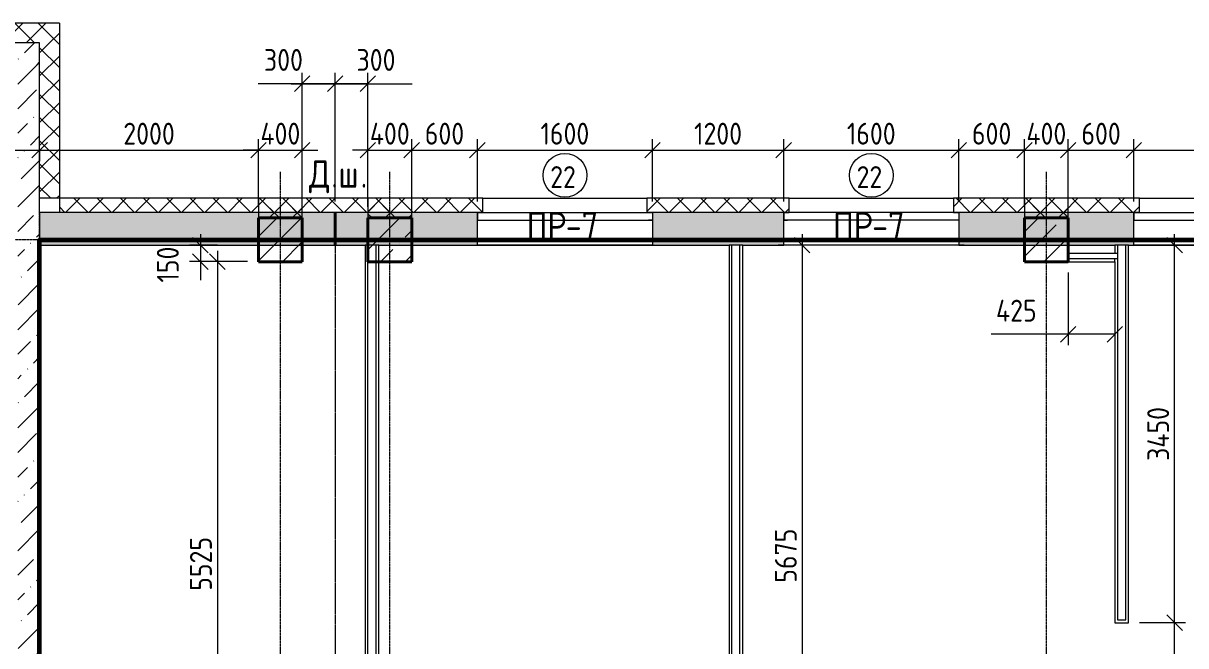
# Model space of a CAD drawing. Header units: millimetres. Extents: x -56773 to 221258, y -262288 to 26541.
# Drawn here: x 12459 to 23083, y -192934 to -187243 of the extents above; entities that cross this region are included whole.
import ezdxf

# ---------------------------------------------------------------- set-up
doc = ezdxf.new("R2010")
doc.units = ezdxf.units.MM
doc.linetypes.add('ADSK_Линия сетки', pattern=[25, 20, -2.5, 0, -2.5])
doc.linetypes.add('ADSK_Штриховая_ш3 п1_5', pattern=[4.5, 3, -1.5])
for name, color, linetype, lineweight in [('3.1 Штукатурка внешн стен для инвесторов', 5, 'Continuous', 60), ('_ Окна', 7, 'Continuous', 18), ('Аннотация', 7, 'Continuous', 20), ('Марки', 7, 'Continuous', 20), ('Марки окон', 7, 'Continuous', 20), ('Несущие колонны', 7, 'Continuous', 18), ('Окна', 7, 'Continuous', 9), ('Оси', 7, 'Continuous', 9), ('Размеры', 7, 'Continuous', 9), ('Стены внутренние', 7, 'Continuous', 18), ('Стены наружные', 7, 'Continuous', 18), ('Стены штриховка', 7, 'Continuous', 9)]:
    doc.layers.add(name, color=color, linetype=linetype, lineweight=lineweight)
doc.layers.add('Линии', color=7, linetype='Continuous', lineweight=9, true_color=0x00a600)
doc.styles.add('GOST Common_2', font='', dxfattribs={"width": 0.9, "height": 250})
doc.styles.add('GOST Common_3', font='', dxfattribs={"width": 0.9, "height": 200})
doc.styles.get('GOST Common_2').set_extended_font_data('GOST Common')
doc.styles.get('GOST Common_3').set_extended_font_data('GOST Common')
doc.dimstyles.new('ADSK_Основной_2_0', dxfattribs={"dimscale": 304.8, "dimtxt": 201.142999, "dimasz": 0.463911, "dimexe": 0.328084, "dimexo": 0.328084, "dimgap": 0.164042, "dimtad": 1, "dimdec": 3, "dimrnd": 0.001, "dimdsep": 46, "dimtxsty": 'GOST Common_3', "dimblk1": 'OBLIQUE', "dimblk2": 'OBLIQUE', "dimsah": 1, "dimcen": 0.09, "dimdle": 0.328084, "dimazin": 2, "dimtfac": 1, "dimtdec": 4, "dimtix": 1, "dimtmove": 0, "dimatfit": 3, "dimfxl": 1, "dimtvp": 1, "dimtolj": 1, "dimtzin": 0, "dimlwd": 20, "dimlwe": 20, "dimarcsym": 2})
doc.dimstyles.new('ADSK_Основной_2_0_1', dxfattribs={"dimscale": 304.8, "dimtxt": 201.142999, "dimasz": 0.463911, "dimexe": 0.328084, "dimexo": 0.328084, "dimgap": 0.164042, "dimtad": 1, "dimdec": 3, "dimrnd": 0.001, "dimdsep": 46, "dimtxsty": 'GOST Common_3', "dimblk1": 'OBLIQUE', "dimblk2": 'OBLIQUE', "dimsah": 1, "dimcen": 0.09, "dimdle": 0.328084, "dimazin": 2, "dimtfac": 1, "dimtdec": 4, "dimtix": 1, "dimtmove": 1, "dimatfit": 3, "dimfxl": 1, "dimtvp": 1, "dimtolj": 1, "dimtzin": 0, "dimlwd": 20, "dimlwe": 20, "dimarcsym": 2})
doc.dimstyles.new('ADSK_Основной_2_0_2', dxfattribs={"dimscale": 304.8, "dimtxt": 201.142999, "dimasz": 0.463911, "dimexe": 0.328084, "dimexo": 0.328084, "dimgap": 0.164042, "dimtad": 1, "dimdec": 3, "dimrnd": 0.001, "dimdsep": 46, "dimtxsty": 'GOST Common_3', "dimblk1": 'OBLIQUE', "dimblk2": 'OBLIQUE', "dimsah": 1, "dimcen": 0.09, "dimdle": 0.328084, "dimazin": 2, "dimtfac": 1, "dimtdec": 4, "dimtix": 1, "dimtmove": 0, "dimatfit": 3, "dimfxl": 1, "dimtvp": 1, "dimtolj": 1, "dimtzin": 0, "dimlwd": 20, "dimlwe": 20, "dimarcsym": 2})
pattern_1 = [(45, (9.36, -198628.46), (-224.5064, 224.5064), []), (45, (233.87, -198628.46), (-224.5064, 224.5064), [396.875, -79.375, 3.353, -76.022])]
pattern_2 = [(45, (9.36, -198628.46), (84.18955, 308.69595), [396.875, -79.375, 3.353, -76.022])]
pattern_3 = [(45, (9.36, -198628.46), (-106.066, 106.066), []), (135, (9.36, -198628.46), (-106.066, -106.066), [])]

# ---------------------------------------------------------------- blocks, each defined once
blk = doc.blocks.new('ADSK_КолоннаЖБ_Прямоугольная - 400x400 мм-1807143-Кладочный план 4-го этажа')
at = {"layer": 'Несущие колонны', "lineweight": 40}
for p, q in [((-200, 200), (200, 200)), ((-200, -200), (-200, 200)), ((200, 200), (200, -200)), ((200, -200), (-200, -200))]:
    blk.add_line(p, q, dxfattribs=at)
blk = doc.blocks.new('ОКНО L03 _2СТ_RS - ОК-5_1600х2000h-3556607-Кладочный план 4-го этажа')
at = {"layer": '_ Окна'}
for p, q in [((-838.1, -79), (761.9, -79)), ((-838.1, -149), (-838.1, -79)), ((-838.1, -79), (-803.1, -79)), ((-818.1, -79), (-38.1, -79)), ((-38.1, -79), (741.9, -79)), ((761.9, -79), (726.9, -79)), ((761.9, -149), (761.9, -79)), ((-838.1, -149), (761.9, -149)), ((-838.1, -149), (-833.1, -149)), ((-818.1, -149), (-38.1, -149)), ((-38.1, -149), (741.9, -149)), ((761.9, -149), (756.9, -149))]:
    blk.add_line(p, q, dxfattribs=at)
at = {"layer": 'Окна'}
blk.add_line((-888.1, 150), (811.9, 150), dxfattribs=at)
blk = doc.blocks.new('ОКНО L03 _2СТ_RS - ОК-5_1600х2000h-3556615-Кладочный план 4-го этажа')
at = {"layer": '_ Окна'}
for p, q in [((-838.1, 149), (761.9, 149)), ((-838.1, 149), (-838.1, 79)), ((-838.1, 149), (-833.1, 149)), ((-818.1, 149), (-38.1, 149)), ((-38.1, 149), (741.9, 149)), ((761.9, 149), (756.9, 149)), ((761.9, 149), (761.9, 79)), ((-838.1, 79), (761.9, 79)), ((-838.1, 79), (-803.1, 79)), ((-818.1, 79), (-38.1, 79)), ((-38.1, 79), (741.9, 79)), ((761.9, 79), (726.9, 79))]:
    blk.add_line(p, q, dxfattribs=at)
at = {"layer": 'Окна'}
blk.add_line((-888.1, -150), (811.9, -150), dxfattribs=at)
blk = doc.blocks.new('_Oblique')
at = {"color": 0, "linetype": 'ByBlock', "lineweight": -2}
blk.add_line((-0.5, -0.5), (0.5, 0.5), dxfattribs=at)
blk = doc.blocks.new('*D5900')
at = {"layer": 'Defpoints', "color": 0, "lineweight": 25, "transparency": 16777216}
for p in [(8809, -188303), (12609, -188303), (12609, -188403)]:
    blk.add_point(p, dxfattribs=at)
at = {"layer": 'Размеры', "color": 0, "lineweight": 20, "transparency": 16777216}
for p, q in [((8709, -188403), (12709, -188403)), ((8809, -188403), (8809, -188503)), ((12609, -188403), (12609, -188503))]:
    blk.add_line(p, q, dxfattribs=at)
at = {"layer": 'Размеры', "color": 0, "lineweight": 20, "transparency": 16777216, "xscale": 141.4, "yscale": 141.4, "zscale": 141.4, "rotation": 180}
blk.add_blockref('_Oblique', (8809, -188403), dxfattribs=at)
at = {"layer": 'Размеры', "color": 0, "lineweight": 20, "transparency": 16777216, "xscale": 141.4, "yscale": 141.4, "zscale": 141.4}
blk.add_blockref('_Oblique', (12609, -188403), dxfattribs=at)
at = {"layer": 'Размеры', "color": 0, "lineweight": 9, "transparency": 16777216, "insert": (10709, -188253), "char_height": 200, "width": 605.47, "attachment_point": 5, "style": 'GOST Common_3'}
blk.add_mtext('\\A1;3800', dxfattribs=at)
blk = doc.blocks.new('*D5901')
at = {"layer": 'Defpoints', "color": 0, "lineweight": 25, "transparency": 16777216}
for p in [(12609, -188303), (14609, -188403), (14609, -189023)]:
    blk.add_point(p, dxfattribs=at)
at = {"layer": 'Размеры', "color": 0, "lineweight": 20, "transparency": 16777216}
for p, q in [((14609, -188923), (14609, -188303)), ((12509, -188403), (14709, -188403)), ((12609, -188403), (12609, -188503))]:
    blk.add_line(p, q, dxfattribs=at)
at = {"layer": 'Размеры', "color": 0, "lineweight": 20, "transparency": 16777216, "xscale": 141.4, "yscale": 141.4, "zscale": 141.4, "rotation": 180}
blk.add_blockref('_Oblique', (12609, -188403), dxfattribs=at)
at = {"layer": 'Размеры', "color": 0, "lineweight": 20, "transparency": 16777216, "xscale": 141.4, "yscale": 141.4, "zscale": 141.4}
blk.add_blockref('_Oblique', (14609, -188403), dxfattribs=at)
at = {"layer": 'Размеры', "color": 0, "lineweight": 9, "transparency": 16777216, "insert": (13609, -188253), "char_height": 200, "width": 605.47, "attachment_point": 5, "style": 'GOST Common_3'}
blk.add_mtext('\\A1;2000', dxfattribs=at)
blk = doc.blocks.new('*D5902')
at = {"layer": 'Defpoints', "color": 0, "lineweight": 25, "transparency": 16777216}
for p in [(15009, -188403), (14609, -189023), (15009, -189023)]:
    blk.add_point(p, dxfattribs=at)
at = {"layer": 'Размеры', "color": 0, "lineweight": 20, "transparency": 16777216}
for p, q in [((14609, -188923), (14609, -188303)), ((15009, -188923), (15009, -188303)), ((14609, -188403), (14468, -188403)), ((14609, -188403), (15009, -188403)), ((15009, -188403), (15151, -188403))]:
    blk.add_line(p, q, dxfattribs=at)
at = {"layer": 'Размеры', "color": 0, "lineweight": 20, "transparency": 16777216, "xscale": 141.4, "yscale": 141.4, "zscale": 141.4}
blk.add_blockref('_Oblique', (14609, -188403), dxfattribs=at)
at = {"layer": 'Размеры', "color": 0, "lineweight": 20, "transparency": 16777216, "xscale": 141.4, "yscale": 141.4, "zscale": 141.4, "rotation": 180}
blk.add_blockref('_Oblique', (15009, -188403), dxfattribs=at)
at = {"layer": 'Размеры', "color": 0, "lineweight": 9, "transparency": 16777216, "insert": (14809, -188253), "char_height": 200, "width": 474.56, "attachment_point": 5, "style": 'GOST Common_3'}
blk.add_mtext('\\A1;400', dxfattribs=at)
blk = doc.blocks.new('*D5903')
at = {"layer": 'Defpoints', "color": 0, "lineweight": 25, "transparency": 16777216}
for p in [(15309, -187796), (15309, -188973), (15009, -189023)]:
    blk.add_point(p, dxfattribs=at)
at = {"layer": 'Размеры', "color": 0, "lineweight": 20, "transparency": 16777216}
for p, q in [((15009, -188923), (15009, -187696)), ((15309, -188873), (15309, -187696)), ((14909, -187796), (15309, -187796)), ((15309, -187796), (16014, -187796))]:
    blk.add_line(p, q, dxfattribs=at)
at = {"layer": 'Размеры', "color": 0, "lineweight": 20, "transparency": 16777216, "xscale": 141.4, "yscale": 141.4, "zscale": 141.4, "rotation": 180}
blk.add_blockref('_Oblique', (15009, -187796), dxfattribs=at)
at = {"layer": 'Размеры', "color": 0, "lineweight": 20, "transparency": 16777216, "xscale": 141.4, "yscale": 141.4, "zscale": 141.4}
blk.add_blockref('_Oblique', (15309, -187796), dxfattribs=at)
at = {"layer": 'Размеры', "color": 0, "lineweight": 9, "transparency": 16777216, "insert": (15505, -187479), "char_height": 200, "width": 454.11, "attachment_point": 1, "line_spacing_factor": 1.022761, "style": 'GOST Common_3'}
blk.add_mtext('\\A1;300', dxfattribs=at)
blk = doc.blocks.new('*D5904')
at = {"layer": 'Defpoints', "color": 0, "lineweight": 25, "transparency": 16777216}
for p in [(15609, -187796), (15309, -188973), (15609, -189023)]:
    blk.add_point(p, dxfattribs=at)
at = {"layer": 'Размеры', "color": 0, "lineweight": 20, "transparency": 16777216}
for p, q in [((15309, -188873), (15309, -187696)), ((15609, -188923), (15609, -187696)), ((15309, -187796), (14605, -187796)), ((15609, -187796), (15209, -187796))]:
    blk.add_line(p, q, dxfattribs=at)
at = {"layer": 'Размеры', "color": 0, "lineweight": 20, "transparency": 16777216, "xscale": 141.4, "yscale": 141.4, "zscale": 141.4, "rotation": 180}
blk.add_blockref('_Oblique', (15309, -187796), dxfattribs=at)
at = {"layer": 'Размеры', "color": 0, "lineweight": 20, "transparency": 16777216, "xscale": 141.4, "yscale": 141.4, "zscale": 141.4}
blk.add_blockref('_Oblique', (15609, -187796), dxfattribs=at)
at = {"layer": 'Размеры', "color": 0, "lineweight": 9, "transparency": 16777216, "insert": (14659, -187479), "char_height": 200, "width": 454.11, "attachment_point": 1, "line_spacing_factor": 1.022761, "style": 'GOST Common_3'}
blk.add_mtext('\\A1;300', dxfattribs=at)
blk = doc.blocks.new('*D5905')
at = {"layer": 'Defpoints', "color": 0, "lineweight": 25, "transparency": 16777216}
for p in [(16009, -188403), (15609, -189023), (16009, -189023)]:
    blk.add_point(p, dxfattribs=at)
at = {"layer": 'Размеры', "color": 0, "lineweight": 20, "transparency": 16777216}
for p, q in [((15609, -188923), (15609, -188303)), ((16009, -188923), (16009, -188303)), ((15609, -188403), (15468, -188403)), ((15609, -188403), (16009, -188403)), ((16009, -188403), (16151, -188403))]:
    blk.add_line(p, q, dxfattribs=at)
at = {"layer": 'Размеры', "color": 0, "lineweight": 20, "transparency": 16777216, "xscale": 141.4, "yscale": 141.4, "zscale": 141.4}
blk.add_blockref('_Oblique', (15609, -188403), dxfattribs=at)
at = {"layer": 'Размеры', "color": 0, "lineweight": 20, "transparency": 16777216, "xscale": 141.4, "yscale": 141.4, "zscale": 141.4, "rotation": 180}
blk.add_blockref('_Oblique', (16009, -188403), dxfattribs=at)
at = {"layer": 'Размеры', "color": 0, "lineweight": 9, "transparency": 16777216, "insert": (15809, -188253), "char_height": 200, "width": 474.56, "attachment_point": 5, "style": 'GOST Common_3'}
blk.add_mtext('\\A1;400', dxfattribs=at)
blk = doc.blocks.new('*D5906')
at = {"layer": 'Defpoints', "color": 0, "lineweight": 25, "transparency": 16777216}
for p in [(16609, -188403), (16609, -188974), (16009, -189023)]:
    blk.add_point(p, dxfattribs=at)
at = {"layer": 'Размеры', "color": 0, "lineweight": 20, "transparency": 16777216}
for p, q in [((16009, -188923), (16009, -188303)), ((16609, -188874), (16609, -188303)), ((15909, -188403), (16709, -188403))]:
    blk.add_line(p, q, dxfattribs=at)
at = {"layer": 'Размеры', "color": 0, "lineweight": 20, "transparency": 16777216, "xscale": 141.4, "yscale": 141.4, "zscale": 141.4, "rotation": 180}
blk.add_blockref('_Oblique', (16009, -188403), dxfattribs=at)
at = {"layer": 'Размеры', "color": 0, "lineweight": 20, "transparency": 16777216, "xscale": 141.4, "yscale": 141.4, "zscale": 141.4}
blk.add_blockref('_Oblique', (16609, -188403), dxfattribs=at)
at = {"layer": 'Размеры', "color": 0, "lineweight": 9, "transparency": 16777216, "insert": (16309, -188253), "char_height": 200, "width": 454.11, "attachment_point": 5, "style": 'GOST Common_3'}
blk.add_mtext('\\A1;600', dxfattribs=at)
blk = doc.blocks.new('*D5907')
at = {"layer": 'Defpoints', "color": 0, "lineweight": 25, "transparency": 16777216}
for p in [(18209, -188403), (16609, -188974), (18209, -188974)]:
    blk.add_point(p, dxfattribs=at)
at = {"layer": 'Размеры', "color": 0, "lineweight": 20, "transparency": 16777216}
for p, q in [((16609, -188874), (16609, -188303)), ((18209, -188874), (18209, -188303)), ((16509, -188403), (18309, -188403))]:
    blk.add_line(p, q, dxfattribs=at)
at = {"layer": 'Размеры', "color": 0, "lineweight": 20, "transparency": 16777216, "xscale": 141.4, "yscale": 141.4, "zscale": 141.4, "rotation": 180}
blk.add_blockref('_Oblique', (16609, -188403), dxfattribs=at)
at = {"layer": 'Размеры', "color": 0, "lineweight": 20, "transparency": 16777216, "xscale": 141.4, "yscale": 141.4, "zscale": 141.4}
blk.add_blockref('_Oblique', (18209, -188403), dxfattribs=at)
at = {"layer": 'Размеры', "color": 0, "lineweight": 9, "transparency": 16777216, "insert": (17409, -188253), "char_height": 200, "width": 560.47, "attachment_point": 5, "style": 'GOST Common_3'}
blk.add_mtext('\\A1;1600', dxfattribs=at)
blk = doc.blocks.new('*D5908')
at = {"layer": 'Defpoints', "color": 0, "lineweight": 25, "transparency": 16777216}
for p in [(19409, -188403), (18209, -188974), (19409, -188974)]:
    blk.add_point(p, dxfattribs=at)
at = {"layer": 'Размеры', "color": 0, "lineweight": 20, "transparency": 16777216}
for p, q in [((18209, -188874), (18209, -188303)), ((19409, -188874), (19409, -188303)), ((18109, -188403), (19509, -188403))]:
    blk.add_line(p, q, dxfattribs=at)
at = {"layer": 'Размеры', "color": 0, "lineweight": 20, "transparency": 16777216, "xscale": 141.4, "yscale": 141.4, "zscale": 141.4, "rotation": 180}
blk.add_blockref('_Oblique', (18209, -188403), dxfattribs=at)
at = {"layer": 'Размеры', "color": 0, "lineweight": 20, "transparency": 16777216, "xscale": 141.4, "yscale": 141.4, "zscale": 141.4}
blk.add_blockref('_Oblique', (19409, -188403), dxfattribs=at)
at = {"layer": 'Размеры', "color": 0, "lineweight": 9, "transparency": 16777216, "insert": (18809, -188253), "char_height": 200, "width": 560.47, "attachment_point": 5, "style": 'GOST Common_3'}
blk.add_mtext('\\A1;1200', dxfattribs=at)
blk = doc.blocks.new('*D5909')
at = {"layer": 'Defpoints', "color": 0, "lineweight": 25, "transparency": 16777216}
for p in [(21009, -188403), (19409, -188974), (21009, -188974)]:
    blk.add_point(p, dxfattribs=at)
at = {"layer": 'Размеры', "color": 0, "lineweight": 20, "transparency": 16777216}
for p, q in [((19409, -188874), (19409, -188303)), ((21009, -188874), (21009, -188303)), ((19309, -188403), (21109, -188403))]:
    blk.add_line(p, q, dxfattribs=at)
at = {"layer": 'Размеры', "color": 0, "lineweight": 20, "transparency": 16777216, "xscale": 141.4, "yscale": 141.4, "zscale": 141.4, "rotation": 180}
blk.add_blockref('_Oblique', (19409, -188403), dxfattribs=at)
at = {"layer": 'Размеры', "color": 0, "lineweight": 20, "transparency": 16777216, "xscale": 141.4, "yscale": 141.4, "zscale": 141.4}
blk.add_blockref('_Oblique', (21009, -188403), dxfattribs=at)
at = {"layer": 'Размеры', "color": 0, "lineweight": 9, "transparency": 16777216, "insert": (20209, -188253), "char_height": 200, "width": 560.47, "attachment_point": 5, "style": 'GOST Common_3'}
blk.add_mtext('\\A1;1600', dxfattribs=at)
blk = doc.blocks.new('*D5910')
at = {"layer": 'Defpoints', "color": 0, "lineweight": 25, "transparency": 16777216}
for p in [(21609, -188403), (21009, -188974), (21609, -189023)]:
    blk.add_point(p, dxfattribs=at)
at = {"layer": 'Размеры', "color": 0, "lineweight": 20, "transparency": 16777216}
for p, q in [((21009, -188874), (21009, -188303)), ((21609, -188923), (21609, -188303)), ((20909, -188403), (21709, -188403))]:
    blk.add_line(p, q, dxfattribs=at)
at = {"layer": 'Размеры', "color": 0, "lineweight": 20, "transparency": 16777216, "xscale": 141.4, "yscale": 141.4, "zscale": 141.4, "rotation": 180}
blk.add_blockref('_Oblique', (21009, -188403), dxfattribs=at)
at = {"layer": 'Размеры', "color": 0, "lineweight": 20, "transparency": 16777216, "xscale": 141.4, "yscale": 141.4, "zscale": 141.4}
blk.add_blockref('_Oblique', (21609, -188403), dxfattribs=at)
at = {"layer": 'Размеры', "color": 0, "lineweight": 9, "transparency": 16777216, "insert": (21309, -188253), "char_height": 200, "width": 454.11, "attachment_point": 5, "style": 'GOST Common_3'}
blk.add_mtext('\\A1;600', dxfattribs=at)
blk = doc.blocks.new('*D5911')
at = {"layer": 'Defpoints', "color": 0, "lineweight": 25, "transparency": 16777216}
for p in [(22009, -188403), (21609, -189023), (22009, -189023)]:
    blk.add_point(p, dxfattribs=at)
at = {"layer": 'Размеры', "color": 0, "lineweight": 20, "transparency": 16777216}
for p, q in [((21609, -188923), (21609, -188303)), ((22009, -188923), (22009, -188303)), ((21609, -188403), (21468, -188403)), ((21609, -188403), (22009, -188403)), ((22009, -188403), (22151, -188403))]:
    blk.add_line(p, q, dxfattribs=at)
at = {"layer": 'Размеры', "color": 0, "lineweight": 20, "transparency": 16777216, "xscale": 141.4, "yscale": 141.4, "zscale": 141.4}
blk.add_blockref('_Oblique', (21609, -188403), dxfattribs=at)
at = {"layer": 'Размеры', "color": 0, "lineweight": 20, "transparency": 16777216, "xscale": 141.4, "yscale": 141.4, "zscale": 141.4, "rotation": 180}
blk.add_blockref('_Oblique', (22009, -188403), dxfattribs=at)
at = {"layer": 'Размеры', "color": 0, "lineweight": 9, "transparency": 16777216, "insert": (21809, -188253), "char_height": 200, "width": 474.56, "attachment_point": 5, "style": 'GOST Common_3'}
blk.add_mtext('\\A1;400', dxfattribs=at)
blk = doc.blocks.new('*D5912')
at = {"layer": 'Defpoints', "color": 0, "lineweight": 25, "transparency": 16777216}
for p in [(22609, -188403), (22609, -188974), (22009, -189023)]:
    blk.add_point(p, dxfattribs=at)
at = {"layer": 'Размеры', "color": 0, "lineweight": 20, "transparency": 16777216}
for p, q in [((22009, -188923), (22009, -188303)), ((22609, -188874), (22609, -188303)), ((21909, -188403), (22709, -188403))]:
    blk.add_line(p, q, dxfattribs=at)
at = {"layer": 'Размеры', "color": 0, "lineweight": 20, "transparency": 16777216, "xscale": 141.4, "yscale": 141.4, "zscale": 141.4, "rotation": 180}
blk.add_blockref('_Oblique', (22009, -188403), dxfattribs=at)
at = {"layer": 'Размеры', "color": 0, "lineweight": 20, "transparency": 16777216, "xscale": 141.4, "yscale": 141.4, "zscale": 141.4}
blk.add_blockref('_Oblique', (22609, -188403), dxfattribs=at)
at = {"layer": 'Размеры', "color": 0, "lineweight": 9, "transparency": 16777216, "insert": (22309, -188253), "char_height": 200, "width": 454.11, "attachment_point": 5, "style": 'GOST Common_3'}
blk.add_mtext('\\A1;600', dxfattribs=at)
blk = doc.blocks.new('*D5913')
at = {"layer": 'Defpoints', "color": 0, "lineweight": 25, "transparency": 16777216}
for p in [(24209, -188403), (22609, -188974), (24209, -188974)]:
    blk.add_point(p, dxfattribs=at)
at = {"layer": 'Размеры', "color": 0, "lineweight": 20, "transparency": 16777216}
for p, q in [((22609, -188874), (22609, -188303)), ((24209, -188874), (24209, -188303)), ((22509, -188403), (24309, -188403))]:
    blk.add_line(p, q, dxfattribs=at)
at = {"layer": 'Размеры', "color": 0, "lineweight": 20, "transparency": 16777216, "xscale": 141.4, "yscale": 141.4, "zscale": 141.4, "rotation": 180}
blk.add_blockref('_Oblique', (22609, -188403), dxfattribs=at)
at = {"layer": 'Размеры', "color": 0, "lineweight": 20, "transparency": 16777216, "xscale": 141.4, "yscale": 141.4, "zscale": 141.4}
blk.add_blockref('_Oblique', (24209, -188403), dxfattribs=at)
at = {"layer": 'Размеры', "color": 0, "lineweight": 9, "transparency": 16777216, "insert": (23409, -188253), "char_height": 200, "width": 560.47, "attachment_point": 5, "style": 'GOST Common_3'}
blk.add_mtext('\\A1;1600', dxfattribs=at)
blk = doc.blocks.new('*D6051')
at = {"layer": 'Defpoints', "color": 0, "lineweight": 25, "transparency": 16777216}
for p in [(14333, -189273), (14078, -189423), (14609, -189423)]:
    blk.add_point(p, dxfattribs=at)
at = {"layer": 'Размеры', "color": 0, "lineweight": 20, "transparency": 16777216}
for p, q in [((14078, -189173), (14078, -189423)), ((14233, -189273), (13978, -189273)), ((14509, -189423), (13978, -189423)), ((14078, -189423), (14078, -189593))]:
    blk.add_line(p, q, dxfattribs=at)
at = {"layer": 'Размеры', "color": 0, "lineweight": 20, "transparency": 16777216, "xscale": 141.4, "yscale": 141.4, "zscale": 141.4}
for p, rotation in [((14078, -189273), 90), ((14078, -189423), 270)]:
    blk.add_blockref('_Oblique', p, dxfattribs=dict(at, rotation=rotation))
at = {"layer": 'Размеры', "color": 0, "lineweight": 9, "transparency": 16777216, "insert": (13681, -189614), "char_height": 200, "width": 409.1, "attachment_point": 1, "rotation": 90, "line_spacing_factor": 1.022761, "style": 'GOST Common_3'}
blk.add_mtext('\\A1;150', dxfattribs=at)
blk = doc.blocks.new('*D6052')
at = {"layer": 'Defpoints', "color": 0, "lineweight": 25, "transparency": 16777216}
for p in [(14609, -189423), (13384, -194948), (14233, -194948)]:
    blk.add_point(p, dxfattribs=at)
at = {"layer": 'Размеры', "color": 0, "lineweight": 20, "transparency": 16777216}
for p, q in [((14233, -189323), (14233, -195048)), ((14509, -189423), (14133, -189423)), ((13484, -194948), (14333, -194948))]:
    blk.add_line(p, q, dxfattribs=at)
at = {"layer": 'Размеры', "color": 0, "lineweight": 20, "transparency": 16777216, "xscale": 141.4, "yscale": 141.4, "zscale": 141.4}
for p, rotation in [((14233, -189423), 90), ((14233, -194948), 270)]:
    blk.add_blockref('_Oblique', p, dxfattribs=dict(at, rotation=rotation))
at = {"layer": 'Размеры', "color": 0, "lineweight": 9, "transparency": 16777216, "insert": (14083, -192186), "char_height": 200, "width": 605.47, "attachment_point": 5, "rotation": 90, "style": 'GOST Common_3'}
blk.add_mtext('\\A1;5525', dxfattribs=at)
blk = doc.blocks.new('*D6055')
at = {"layer": 'Defpoints', "color": 0, "lineweight": 25, "transparency": 16777216}
for p in [(22009, -189423), (22434, -189772), (22434, -190087)]:
    blk.add_point(p, dxfattribs=at)
at = {"layer": 'Размеры', "color": 0, "lineweight": 20, "transparency": 16777216}
for p, q in [((22009, -189523), (22009, -190187)), ((22434, -189872), (22434, -190187)), ((22009, -190087), (21305, -190087)), ((22434, -190087), (21909, -190087))]:
    blk.add_line(p, q, dxfattribs=at)
at = {"layer": 'Размеры', "color": 0, "lineweight": 20, "transparency": 16777216, "xscale": 141.4, "yscale": 141.4, "zscale": 141.4, "rotation": 180}
blk.add_blockref('_Oblique', (22009, -190087), dxfattribs=at)
at = {"layer": 'Размеры', "color": 0, "lineweight": 20, "transparency": 16777216, "xscale": 141.4, "yscale": 141.4, "zscale": 141.4}
blk.add_blockref('_Oblique', (22434, -190087), dxfattribs=at)
at = {"layer": 'Размеры', "color": 0, "lineweight": 9, "transparency": 16777216, "insert": (21349, -189771), "char_height": 200, "width": 474.56, "attachment_point": 1, "line_spacing_factor": 1.022761, "style": 'GOST Common_3'}
blk.add_mtext('\\A1;425', dxfattribs=at)
blk = doc.blocks.new('*D6061')
at = {"layer": 'Defpoints', "color": 0, "lineweight": 25, "transparency": 16777216}
for p in [(22559, -192723), (22981, -192723), (22559, -193923)]:
    blk.add_point(p, dxfattribs=at)
at = {"layer": 'Размеры', "color": 0, "lineweight": 20, "transparency": 16777216}
for p, q in [((22981, -194023), (22981, -192623)), ((22659, -192723), (23081, -192723)), ((22659, -193923), (23081, -193923))]:
    blk.add_line(p, q, dxfattribs=at)
at = {"layer": 'Размеры', "color": 0, "lineweight": 20, "transparency": 16777216, "xscale": 141.4, "yscale": 141.4, "zscale": 141.4}
for p, rotation in [((22981, -192723), 90), ((22981, -193923), 270)]:
    blk.add_blockref('_Oblique', p, dxfattribs=dict(at, rotation=rotation))
at = {"layer": 'Размеры', "color": 0, "lineweight": 9, "transparency": 16777216, "insert": (22831, -193323), "char_height": 200, "width": 560.47, "attachment_point": 5, "rotation": 90, "style": 'GOST Common_3'}
blk.add_mtext('\\A1;1200', dxfattribs=at)
blk = doc.blocks.new('*D6062')
at = {"layer": 'Defpoints', "color": 0, "lineweight": 25, "transparency": 16777216}
for p in [(22881, -189273), (22981, -189273), (22559, -192723)]:
    blk.add_point(p, dxfattribs=at)
at = {"layer": 'Размеры', "color": 0, "lineweight": 20, "transparency": 16777216}
for p, q in [((22981, -192823), (22981, -189173)), ((22981, -189273), (23081, -189273)), ((22659, -192723), (23081, -192723))]:
    blk.add_line(p, q, dxfattribs=at)
at = {"layer": 'Размеры', "color": 0, "lineweight": 20, "transparency": 16777216, "xscale": 141.4, "yscale": 141.4, "zscale": 141.4}
for p, rotation in [((22981, -189273), 90), ((22981, -192723), 270)]:
    blk.add_blockref('_Oblique', p, dxfattribs=dict(at, rotation=rotation))
at = {"layer": 'Размеры', "color": 0, "lineweight": 9, "transparency": 16777216, "insert": (22831, -190998), "char_height": 200, "width": 625.93, "attachment_point": 5, "rotation": 90, "style": 'GOST Common_3'}
blk.add_mtext('\\A1;3450', dxfattribs=at)
blk = doc.blocks.new('*D6064')
at = {"layer": 'Defpoints', "color": 0, "lineweight": 25, "transparency": 16777216}
for p in [(19678, -189273), (19578, -194948), (19678, -194948)]:
    blk.add_point(p, dxfattribs=at)
at = {"layer": 'Размеры', "color": 0, "lineweight": 20, "transparency": 16777216}
for p, q in [((19578, -189173), (19578, -195048)), ((19578, -189273), (19478, -189273)), ((19578, -194948), (19478, -194948))]:
    blk.add_line(p, q, dxfattribs=at)
at = {"layer": 'Размеры', "color": 0, "lineweight": 20, "transparency": 16777216, "xscale": 141.4, "yscale": 141.4, "zscale": 141.4}
for p, rotation in [((19578, -189273), 90), ((19578, -194948), 270)]:
    blk.add_blockref('_Oblique', p, dxfattribs=dict(at, rotation=rotation))
at = {"layer": 'Размеры', "color": 0, "lineweight": 9, "transparency": 16777216, "insert": (19428, -192111), "char_height": 200, "width": 605.47, "attachment_point": 5, "rotation": 90, "style": 'GOST Common_3'}
blk.add_mtext('\\A1;5675', dxfattribs=at)
blk = doc.blocks.new('М_окна1 - Маркировка типоразмера-1510237-Кладочный план 4-го этажа')
at = {"layer": 'Марки окон'}
blk.add_circle((0, 0), 2, dxfattribs=at)

msp = doc.modelspace()

# ---------------------------------------------------------------- hatches: boundary and pattern name
at = {"layer": 'Несущие колонны', "lineweight": 9}
h = msp.add_hatch(dxfattribs=at)
h.set_pattern_fill('FP_1', color=256, style=0, pattern_type=2)
h.set_pattern_definition(pattern_1)
h.paths.add_polyline_path([(15009.3615, -189423.4914), (15009.3615, -189023.4914), (14609.3615, -189023.4914), (14609.3615, -189423.4914)])
h = msp.add_hatch(dxfattribs=at)
h.set_pattern_fill('FP_1', color=256, style=0, pattern_type=2)
h.set_pattern_definition(pattern_1)
h.paths.add_polyline_path([(15609.3615, -189423.4914), (16009.3615, -189423.4914), (16009.3615, -189023.4914), (15609.3615, -189023.4914)])
h = msp.add_hatch(dxfattribs=at)
h.set_pattern_fill('FP_1', color=256, style=0, pattern_type=2)
h.set_pattern_definition(pattern_1)
h.paths.add_polyline_path([(22009.3615, -189423.4914), (22009.3615, -189023.4914), (21609.3615, -189023.4914), (21609.3615, -189423.4914)])
at = {"layer": 'Стены внутренние', "lineweight": 9}
h = msp.add_hatch(dxfattribs=at)
h.set_pattern_fill('FP_2', color=256, style=0, pattern_type=2)
h.set_pattern_definition(pattern_2)
h.paths.add_polyline_path([(41809.3615, -189273.4914), (42009.3615, -189273.4914), (42009.3615, -188973.4914), (39009.3615, -188974.4914), (39009.3615, -189273.4914), (41759.3615, -189273.4914)])
h.paths.add_polyline_path([(31209.3615, -189273.4914), (31409.3615, -189273.4914), (31409.3615, -188974.4914), (30209.3615, -188974.4914), (30209.3615, -189273.4914), (31134.3615, -189273.4914)])
h.paths.add_polyline_path([(27484.3615, -189273.4914), (28609.3615, -189273.4914), (28609.3615, -188974.4914), (27009.3615, -188974.4914), (27009.3615, -189273.4914)])
h.paths.add_polyline_path([(33009.3615, -189273.4914), (34609.3615, -189273.4914), (34609.3615, -188974.4914), (33009.3615, -188974.4914)])
h.paths.add_polyline_path([(36209.3615, -189273.4914), (37409.3615, -189273.4914), (37409.3615, -188974.4914), (36209.3615, -188974.4914)])
h.paths.add_polyline_path([(22434.3615, -189273.4914), (22609.3615, -189273.4914), (22609.3615, -188974.4914), (21009.3615, -188974.4914), (21009.3615, -189273.4914)])
h.paths.add_polyline_path([(24209.3615, -189273.4914), (25409.3615, -189273.4914), (25409.3615, -188974.4914), (24209.3615, -188974.4914)])
h.paths.add_polyline_path([(15609.3615, -189273.4914), (16609.3615, -189273.4914), (16609.3615, -188974.4914), (12609.3615, -188973.4914), (12609.3615, -189273.4914), (15584.3615, -189273.4914)])
h.paths.add_polyline_path([(19409.3615, -189273.4914), (19409.3615, -188974.4914), (18209.3615, -188974.4914), (18209.3615, -189273.4914), (19034.3615, -189273.4914)])
at = {"layer": 'Стены наружные', "lineweight": 9}
h = msp.add_hatch(dxfattribs=at)
h.set_pattern_fill('FP_4', color=256, style=0, pattern_type=2)
h.set_pattern_definition(pattern_3)
h.paths.add_polyline_path([(12789.3615, -187423.4914), (12789.3615, -187243.4914), (12128.9933, -187243.4914), (12128.9933, -187423.4914), (12609.3615, -187423.4914)])
h.paths.add_polyline_path([(8809.3615, -187423.4914), (9228.9933, -187423.4914), (9228.9933, -187243.4914), (8809.3615, -187243.4914)])
h = msp.add_hatch(dxfattribs=at)
h.set_pattern_fill('FP_2', color=256, style=0, pattern_type=2)
h.set_pattern_definition(pattern_2)
h.paths.add_polyline_path([(12609.3615, -187623.4914), (12609.3615, -187423.4914), (12128.9933, -187423.4914), (12128.9933, -187623.4914), (12409.3615, -187623.4914)])
h.paths.add_polyline_path([(8809.3615, -187623.4914), (9228.9933, -187623.4914), (9228.9933, -187423.4914), (8809.3615, -187423.4914)])
h = msp.add_hatch(dxfattribs=at)
h.set_pattern_fill('FP_4', color=256, style=0, pattern_type=2)
h.set_pattern_definition(pattern_3)
h.paths.add_polyline_path([(12609.3615, -188843.4914), (12789.3615, -188843.4914), (12789.3615, -187423.4914), (12609.3615, -187423.4914)])
h = msp.add_hatch(dxfattribs=at)
h.set_pattern_fill('FP_2', color=256, style=0, pattern_type=2)
h.set_pattern_definition(pattern_2)
h.paths.add_polyline_path([(12409.3615, -195823.4914), (12609.3615, -195823.4914), (12609.3615, -187623.4914), (12409.3615, -187623.4914), (12409.3615, -195092.7203)])
h = msp.add_hatch(dxfattribs=at)
h.set_pattern_fill('FP_4', color=256, style=0, pattern_type=2)
h.set_pattern_definition(pattern_3)
h.paths.add_polyline_path([(41829.3615, -188973.4914), (41829.3615, -188843.4914), (38959.3615, -188843.4914), (38959.3615, -188973.4914), (41247.1123, -188973.4914)])
h.paths.add_polyline_path([(31459.3615, -188973.4914), (31459.3615, -188843.4914), (30159.3615, -188843.4914), (30159.3615, -188973.4914)])
h.paths.add_polyline_path([(34659.3615, -188973.4914), (34659.3615, -188843.4914), (32959.3615, -188843.4914), (32959.3615, -188973.4914), (32996.6974, -188973.4914)])
h.paths.add_polyline_path([(36296.8633, -188973.4914), (37459.3615, -188973.4914), (37459.3615, -188843.4914), (36159.3615, -188843.4914), (36159.3615, -188973.4914)])
h.paths.add_polyline_path([(24159.3615, -188973.4914), (25459.3615, -188973.4914), (25459.3615, -188843.4914), (24159.3615, -188843.4914)])
h.paths.add_polyline_path([(20959.3615, -188973.4914), (22659.3615, -188973.4914), (22659.3615, -188843.4914), (20959.3615, -188843.4914)])
h.paths.add_polyline_path([(28659.3615, -188973.4914), (28659.3615, -188843.4914), (26959.3615, -188843.4914), (26959.3615, -188973.4914)])
h.paths.add_polyline_path([(19459.3615, -188973.4914), (19459.3615, -188843.4914), (18159.3615, -188843.4914), (18159.3615, -188973.4914)])
h.paths.add_polyline_path([(16495.8676, -188973.4914), (16659.3615, -188973.4914), (16659.3615, -188843.4914), (12789.3615, -188843.4914), (12789.3615, -188973.4914), (13195.7017, -188973.4914)])
h = msp.add_hatch(dxfattribs=at)
h.set_pattern_fill('FP_4', color=256, style=0, pattern_type=2)
h.set_pattern_definition(pattern_3)
h.paths.add_polyline_path([(15009.3615, -189023.4914), (15009.3615, -188843.4914), (14609.3615, -188843.4914), (14609.3615, -189023.4914)])
h = msp.add_hatch(dxfattribs=at)
h.set_pattern_fill('FP_4', color=256, style=0, pattern_type=2)
h.set_pattern_definition(pattern_3)
h.paths.add_polyline_path([(16009.3615, -189023.4914), (16009.3615, -188843.4914), (15609.3615, -188843.4914), (15609.3615, -189023.4914)])
h = msp.add_hatch(dxfattribs=at)
h.set_pattern_fill('FP_4', color=256, style=0, pattern_type=2)
h.set_pattern_definition(pattern_3)
h.paths.add_polyline_path([(22009.3615, -189023.4914), (22009.3615, -188843.4914), (21609.3615, -188843.4914), (21609.3615, -189023.4914)])

# ---------------------------------------------------------------- linework, layer by layer
at = {"layer": '3.1 Штукатурка внешн стен для инвесторов'}
msp.add_lwpolyline([(12609.3615, -194948.4914), (12609.3615, -189223.4914), (41734.3615, -189223.4914)], dxfattribs=at)
at = {"layer": 'Линии', "color": 7, "lineweight": 40}
msp.add_line((15309.3615, -188973.4914), (15309.3615, -189273.4914), dxfattribs=at)
at = {"layer": 'Линии', "color": 7, "linetype": 'ADSK_Штриховая_ш3 п1_5'}
msp.add_line((15309.3615, -189273.4914), (15309.3615, -205573.4914), dxfattribs=at)
at = {"layer": 'Несущие колонны', "lineweight": 9}
for p, q in [((15009.3615, -189023.4914), (14609.3615, -189023.4914)), ((14609.3615, -189023.4914), (14609.3615, -189423.4914)), ((15009.3615, -189423.4914), (15009.3615, -189023.4914)), ((16009.3615, -189023.4914), (15609.3615, -189023.4914)), ((15609.3615, -189023.4914), (15609.3615, -189423.4914)), ((16009.3615, -189423.4914), (16009.3615, -189023.4914)), ((22009.3615, -189023.4914), (21609.3615, -189023.4914)), ((21609.3615, -189023.4914), (21609.3615, -189423.4914)), ((22009.3615, -189423.4914), (22009.3615, -189023.4914)), ((14609.3615, -189423.4914), (15009.3615, -189423.4914)), ((15609.3615, -189423.4914), (16009.3615, -189423.4914)), ((21609.3615, -189423.4914), (22009.3615, -189423.4914))]:
    msp.add_line(p, q, dxfattribs=at)
at = {"layer": 'Оси', "linetype": 'ADSK_Линия сетки', "lineweight": 5}
for p, q in [((12609.3615, -209602.3427), (12609.3615, -188601.0153)), ((14809.3615, -209602.3427), (14809.3615, -188601.0153)), ((15809.3615, -209602.3427), (15809.3615, -188601.0153)), ((21809.3615, -209602.3427), (21809.3615, -188601.0153)), ((62563.3938, -189223.4914), (-25230.7352, -189223.4914))]:
    msp.add_line(p, q, dxfattribs=at)
at = {"layer": 'Стены внутренние', "lineweight": 5}
for p, q in [((12789.3615, -188973.4914), (12609.3615, -188973.4914)), ((16609.3615, -189273.4914), (16609.3615, -188974.4914)), ((16609.3615, -188974.4914), (16659.3615, -188974.4914)), ((16659.3615, -188974.4914), (16659.3615, -188973.4914)), ((18159.3615, -188973.4914), (18159.3615, -188974.4914)), ((18159.3615, -188974.4914), (18209.3615, -188974.4914)), ((18209.3615, -188974.4914), (18209.3615, -189273.4914)), ((19409.3615, -189273.4914), (19409.3615, -188974.4914)), ((19409.3615, -188974.4914), (19459.3615, -188974.4914)), ((19459.3615, -188974.4914), (19459.3615, -188973.4914)), ((20959.3615, -188973.4914), (20959.3615, -188974.4914)), ((20959.3615, -188974.4914), (21009.3615, -188974.4914)), ((21009.3615, -188974.4914), (21009.3615, -189273.4914)), ((22609.3615, -189273.4914), (22609.3615, -188974.4914)), ((22609.3615, -188974.4914), (22659.3615, -188974.4914)), ((22659.3615, -188974.4914), (22659.3615, -188973.4914)), ((12609.3615, -189273.4914), (15584.3615, -189273.4914)), ((15584.3615, -189273.4914), (15584.3615, -194948.4914)), ((15709.3615, -189273.4914), (16609.3615, -189273.4914)), ((15709.3615, -194948.4914), (15709.3615, -189273.4914)), ((18209.3615, -189273.4914), (16609.3615, -189273.4914)), ((18209.3615, -189273.4914), (18909.3615, -189273.4914)), ((18909.3615, -189273.4914), (18909.3615, -194948.4914)), ((19034.3615, -189273.4914), (19409.3615, -189273.4914)), ((19034.3615, -194948.4914), (19034.3615, -189273.4914)), ((21009.3615, -189273.4914), (19409.3615, -189273.4914)), ((21009.3615, -189273.4914), (22434.3615, -189273.4914)), ((22434.3615, -189273.4914), (22434.3615, -189348.4914)), ((22559.3615, -189273.4914), (22609.3615, -189273.4914)), ((22559.3615, -192723.4914), (22559.3615, -189273.4914)), ((24209.3615, -189273.4914), (22609.3615, -189273.4914)), ((22434.3615, -189348.4914), (22009.3615, -189348.4914)), ((22009.3615, -189348.4914), (22009.3615, -189423.4914)), ((22009.3615, -189423.4914), (22434.3615, -189423.4914)), ((22434.3615, -189423.4914), (22434.3615, -192723.4914)), ((22434.3615, -192723.4914), (22559.3615, -192723.4914))]:
    msp.add_line(p, q, dxfattribs=at)
at = {"layer": 'Стены наружные', "lineweight": 9}
for p, q in [((12789.3615, -187243.4914), (11509.3615, -187243.4914)), ((12789.3615, -187243.4914), (12789.3615, -188973.4914)), ((12609.3615, -188973.4914), (12609.3615, -187423.4914)), ((16659.3615, -188843.4914), (12609.3615, -188843.4914)), ((14609.3615, -188843.4914), (14609.3615, -189023.4914)), ((15009.3615, -189023.4914), (15009.3615, -188843.4914)), ((15609.3615, -188843.4914), (15609.3615, -189023.4914)), ((16009.3615, -189023.4914), (16009.3615, -188843.4914)), ((16659.3615, -188973.4914), (16659.3615, -188843.4914)), ((16659.3615, -188843.4914), (18159.3615, -188843.4914)), ((19459.3615, -188843.4914), (18159.3615, -188843.4914)), ((18159.3615, -188843.4914), (18159.3615, -188973.4914)), ((19459.3615, -188973.4914), (19459.3615, -188843.4914)), ((19459.3615, -188843.4914), (20959.3615, -188843.4914)), ((22659.3615, -188843.4914), (20959.3615, -188843.4914)), ((20959.3615, -188843.4914), (20959.3615, -188973.4914)), ((21609.3615, -188843.4914), (21609.3615, -189023.4914)), ((22009.3615, -189023.4914), (22009.3615, -188843.4914)), ((22659.3615, -188973.4914), (22659.3615, -188843.4914)), ((22659.3615, -188843.4914), (24159.3615, -188843.4914)), ((14609.3615, -189023.4914), (15009.3615, -189023.4914)), ((15609.3615, -189023.4914), (16009.3615, -189023.4914)), ((21609.3615, -189023.4914), (22009.3615, -189023.4914)), ((12609.3615, -189273.4914), (12609.3615, -194948.4914))]:
    msp.add_line(p, q, dxfattribs=at)
at = {"layer": 'Стены штриховка', "lineweight": 9}
for p, q in [((12609.3615, -187423.4914), (11509.3615, -187423.4914)), ((12609.3615, -188973.4914), (12609.3615, -189273.4914)), ((16659.3615, -188973.4914), (12789.3615, -188973.4914)), ((19459.3615, -188973.4914), (18159.3615, -188973.4914)), ((22659.3615, -188973.4914), (20959.3615, -188973.4914)), ((15709.3615, -189273.4914), (15584.3615, -189273.4914)), ((15609.3615, -194973.4914), (15609.3615, -189273.4914)), ((15684.3615, -194973.4914), (15684.3615, -189273.4914)), ((19034.3615, -189273.4914), (18909.3615, -189273.4914)), ((18934.3615, -194973.4914), (18934.3615, -189273.4914)), ((19009.3615, -194973.4914), (19009.3615, -189273.4914)), ((22559.3615, -189273.4914), (22434.3615, -189273.4914)), ((22459.3615, -189273.4914), (22459.3615, -192698.4914)), ((22534.3615, -192698.4914), (22534.3615, -189273.4914)), ((22459.3615, -189398.4914), (22009.3615, -189398.4914)), ((22459.3615, -189348.4914), (22434.3615, -189348.4914)), ((22434.3615, -189423.4914), (22434.3615, -189398.4914)), ((22459.3615, -192698.4914), (22534.3615, -192698.4914))]:
    msp.add_line(p, q, dxfattribs=at)

# ---------------------------------------------------------------- block references
at = {"layer": 'Марки окон', "lineweight": 9, "xscale": 99.99999999999993, "yscale": 99.99999999999993, "zscale": 99.99999999999993}
for p in [(17409.3615, -188633.4914), (20209.3615, -188633.4914)]:
    msp.add_blockref('М_окна1 - Маркировка типоразмера-1510237-Кладочный план 4-го этажа', p, dxfattribs=at)
at = {"layer": 'Несущие колонны', "lineweight": 9, "rotation": 89.9999999999999}
for p in [(14809.3615, -189223.4914), (15809.3615, -189223.4914), (21809.3615, -189223.4914)]:
    msp.add_blockref('ADSK_КолоннаЖБ_Прямоугольная - 400x400 мм-1807143-Кладочный план 4-го этажа', p, dxfattribs=at)
at = {"layer": 'Окна'}
for p in [(17447.4615, -189123.4914), (23447.4615, -189123.4914)]:
    msp.add_blockref('ОКНО L03 _2СТ_RS - ОК-5_1600х2000h-3556615-Кладочный план 4-го этажа', p, dxfattribs=at)
at = {"layer": 'Окна', "lineweight": 9, "rotation": 180}
msp.add_blockref('ОКНО L03 _2СТ_RS - ОК-5_1600х2000h-3556607-Кладочный план 4-го этажа', (20171.2615, -189123.4914), dxfattribs=at)

# ---------------------------------------------------------------- texts
at = {"layer": 'Аннотация', "lineweight": 9, "char_height": 250, "attachment_point": 1, "style": 'GOST Common_2'}
for s, insert, width in [('\\fGOST Common|b0|i0|c204|p34|;\\W.9;Д', (15070.8795, -188496.7633), 245.316375), ('\\fGOST Common|b0|i0|c204|p34|;\\W.9;ш', (15338.7702, -188496.7633), 245.316375), ('\\fGOST Common|b0|i0|c204|p34|;\\W.9;.', (15273.2858, -188496.7633), 79.367063), ('\\fGOST Common|b0|i0|c204|p34|;\\W.9;.', (15541.1764, -188496.7633), 79.367062)]:
    msp.add_mtext(s, dxfattribs=dict(at, insert=insert, width=width))
at = {"layer": 'Марки', "lineweight": 9, "char_height": 250, "attachment_point": 1, "style": 'GOST Common_2'}
for s, insert, width in [('ПР', (17059.4307, -188970.5103), 432.91125), ('-7', (17416.6182, -188970.5103), 389.620125), ('ПР', (19859.4307, -188970.5103), 432.91125), ('-7', (20216.6182, -188970.5103), 389.620125)]:
    msp.add_mtext(s, dxfattribs=dict(at, insert=insert, width=width))
at = {"layer": 'Марки окон', "lineweight": 5, "char_height": 200, "width": 317.46825, "attachment_point": 1, "style": 'GOST Common_3'}
for insert in [(17274.8041, -188549.7061), (20074.8041, -188549.7061)]:
    msp.add_mtext('22', dxfattribs=dict(at, insert=insert))

# ---------------------------------------------------------------- dimensions: what is measured, and where the dimension line sits
at = {"layer": 'Размеры', "lineweight": 9}
for base, p1, p2, override, picture, middle in [((15609.3615, -187796.0665), (15309.3615, -188973.4914), (15609.3615, -189023.4914), {"dimpost": '<>', "dimfxl": 304.138127}, '*D5904', (14886.5329, -187796.0665)), ((15309.3615, -187796.0665), (15009.3615, -189023.4914), (15309.3615, -188973.4914), {"dimpost": '<>', "dimfxl": 304.138127}, '*D5903', (15732.1901, -187796.0665)), ((22434.3615, -190087.3406), (22009.3615, -189423.4914), (22434.3615, -189772.4592), {"dimpost": '<>', "dimfxl": 549.912252}, '*D6055', (21586.5329, -190087.3406))]:
    dim = msp.add_linear_dim(base=base, p1=p1, p2=p2, dimstyle='ADSK_Основной_2_0', override=override, dxfattribs=at)
    dim.commit()
    dim.dimension.update_dxf_attribs({"geometry": picture, "text_midpoint": middle, "dimtype": 160})
for base, p1, p2, override, picture, middle in [((12609.3615, -188402.9949), (8809.3615, -188303.01), (12609.3615, -188303.01), {"dimpost": '<>', "dimfxl": 3800}, '*D5900', (10709.3615, -188252.9949)), ((14609.3615, -188402.9949), (12609.3615, -188303.01), (14609.3615, -189023.4914), {"dimpost": '<>', "dimfxl": 2125.815954}, '*D5901', (13609.3615, -188252.9949)), ((15009.3615, -188402.9949), (14609.3615, -189023.4914), (15009.3615, -189023.4914), {"dimpost": '<>', "dimfxl": 400}, '*D5902', (14809.3615, -188252.9949)), ((16009.3615, -188402.9949), (15609.3615, -189023.4914), (16009.3615, -189023.4914), {"dimpost": '<>', "dimfxl": 400}, '*D5905', (15809.3615, -188252.9949)), ((16609.3615, -188402.9949), (16009.3615, -189023.4914), (16609.3615, -188974.4914), {"dimpost": '<>', "dimfxl": 601.997508}, '*D5906', (16309.3615, -188252.9949)), ((18209.3615, -188402.9949), (16609.3615, -188974.4914), (18209.3615, -188974.4914), {"dimpost": '<>', "dimfxl": 1600}, '*D5907', (17409.3615, -188252.9949)), ((19409.3615, -188402.9949), (18209.3615, -188974.4914), (19409.3615, -188974.4914), {"dimpost": '<>', "dimfxl": 1200}, '*D5908', (18809.3615, -188252.9949)), ((21009.3615, -188402.9949), (19409.3615, -188974.4914), (21009.3615, -188974.4914), {"dimpost": '<>', "dimfxl": 1600}, '*D5909', (20209.3615, -188252.9949)), ((21609.3615, -188402.9949), (21009.3615, -188974.4914), (21609.3615, -189023.4914), {"dimpost": '<>', "dimfxl": 601.997508}, '*D5910', (21309.3615, -188252.9949)), ((22009.3615, -188402.9949), (21609.3615, -189023.4914), (22009.3615, -189023.4914), {"dimpost": '<>', "dimfxl": 400}, '*D5911', (21809.3615, -188252.9949)), ((22609.3615, -188402.9949), (22009.3615, -189023.4914), (22609.3615, -188974.4914), {"dimpost": '<>', "dimfxl": 601.997508}, '*D5912', (22309.3615, -188252.9949)), ((24209.3615, -188402.9949), (22609.3615, -188974.4914), (24209.3615, -188974.4914), {"dimpost": '<>', "dimfxl": 1600}, '*D5913', (23409.3615, -188252.9949))]:
    dim = msp.add_linear_dim(base=base, p1=p1, p2=p2, dimstyle='ADSK_Основной_2_0_1', override=override, dxfattribs=at)
    dim.commit()
    dim.dimension.update_dxf_attribs({"geometry": picture, "text_midpoint": middle})
dim = msp.add_linear_dim(base=(14078.362, -189423.4914), p1=(14332.5571, -189273.4914), p2=(14609.3615, -189423.4914), angle=90, dimstyle='ADSK_Основной_2_0', override={"dimpost": '<>', "dimfxl": 314.83439}, dxfattribs=at)
dim.commit()
dim.dimension.update_dxf_attribs({"geometry": '*D6051', "text_midpoint": (13814.0763, -189592.8197), "dimtype": 160, "text_rotation": 90})
for base, p1, p2, override, picture, middle in [((19577.8435, -194948.4914), (19677.8284, -189273.4914), (19677.8284, -194948.4914), {"dimpost": '<>', "dimfxl": 5675}, '*D6064', (19427.8435, -192110.9914)), ((22981.0951, -189273.4914), (22559.3615, -192723.4914), (22881.1102, -189273.4914), {"dimpost": '<>', "dimfxl": 3464.970742}, '*D6062', (22831.0951, -190998.4914)), ((14232.5722, -194948.4914), (14609.3615, -189423.4914), (13384.3615, -194948.4914), {"dimpost": '<>', "dimfxl": 5659.173968}, '*D6052', (14082.5722, -192185.9914)), ((22981.0951, -192723.4914), (22559.3615, -193923.4914), (22559.3615, -192723.4914), {"dimpost": '<>', "dimfxl": 1200}, '*D6061', (22831.0951, -193323.4914))]:
    dim = msp.add_linear_dim(base=base, p1=p1, p2=p2, angle=90, dimstyle='ADSK_Основной_2_0_2', override=override, dxfattribs=at)
    dim.commit()
    dim.dimension.update_dxf_attribs({"geometry": picture, "text_midpoint": middle})

doc.saveas('drawing.dxf')
